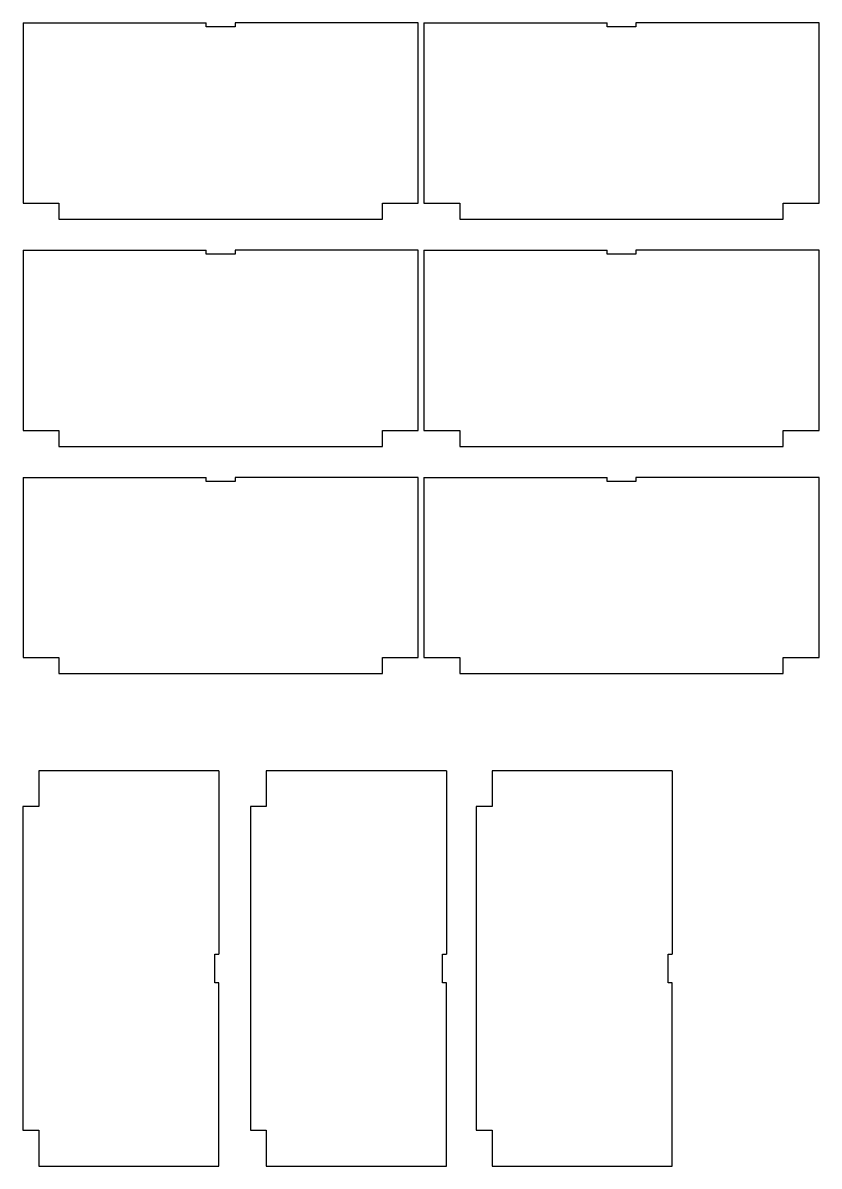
# Model space of a CAD drawing. Extents: x 5 to 205, y 5 to 292.
import ezdxf

# ---------------------------------------------------------------- set-up
doc = ezdxf.new("R2010")
doc.units = 0
doc.layers.add('Layer_1', color=7, linetype='CONTINUOUS')

msp = doc.modelspace()

# ---------------------------------------------------------------- linework, layer by layer
at = {"layer": 'Layer_1', "color": 7}
for points in [[(5.028008, 246.748439), (14.028008, 246.748439), (14.028008, 242.748439), (95.278011, 242.748439), (95.278011, 246.748439), (104.278, 246.748439), (104.278, 291.998429), (58.278011, 291.998429), (58.278011, 290.998439), (51.028001, 290.998439), (51.028001, 291.998429)], [(5.028008, 291.998429), (5.028008, 246.748439)], [(5.028008, 291.998429), (51.028001, 291.998429)], [(105.7076, 246.748437), (114.7076, 246.748437), (114.7076, 242.748439), (195.95761, 242.748439), (195.95761, 246.748437), (204.95759, 246.748437), (204.95759, 291.998429), (158.9576, 291.998429), (158.9576, 290.998439), (151.70759, 290.998439), (151.70759, 291.998429)], [(105.7076, 291.998429), (105.7076, 246.748437)], [(105.7076, 291.998429), (151.70759, 291.998429)], [(5.028008, 189.69723), (14.028009, 189.69723), (14.028009, 185.69723), (95.278013, 185.69723), (95.278013, 189.69723), (104.278, 189.69723), (104.278, 234.947209), (58.278013, 234.947209), (58.278013, 233.947219), (51.028001, 233.947219), (51.028001, 234.947209)], [(5.028008, 234.947209), (5.028008, 189.69723)], [(5.028008, 234.947209), (51.028001, 234.947209)], [(105.70761, 189.69723), (114.70761, 189.69723), (114.70761, 185.69723), (195.95762, 185.69723), (195.95762, 189.69723), (204.95759, 189.69723), (204.95759, 234.947209), (158.9576, 234.947209), (158.9576, 233.947219), (151.7076, 233.947219), (151.7076, 234.947209)], [(105.70761, 234.947209), (105.70761, 189.69723)], [(105.70761, 234.947209), (151.7076, 234.947209)], [(5.028008, 132.65408), (14.028008, 132.65408), (14.028008, 128.65408), (95.278012, 128.65408), (95.278012, 132.65408), (104.278, 132.65408), (104.278, 177.90407), (58.278012, 177.90407), (58.278012, 176.90408), (51.028, 176.90408), (51.028, 177.90407)], [(5.028008, 177.90407), (5.028008, 132.65408)], [(5.028008, 177.90407), (51.028, 177.90407)], [(105.70761, 132.65408), (114.70761, 132.65408), (114.70761, 128.65408), (195.95762, 128.65408), (195.95762, 132.65408), (204.95759, 132.65408), (204.95759, 177.90407), (158.9576, 177.90407), (158.9576, 176.90408), (151.7076, 176.90408), (151.7076, 177.90407)], [(105.70761, 177.90407), (105.70761, 132.65408)], [(105.70761, 177.90407), (151.7076, 177.90407)], [(8.975102, 104.2613), (8.975102, 95.2613), (4.975104, 95.2613), (4.975104, 14.01129), (8.975102, 14.01129), (8.975102, 5.0113), (54.225096, 5.0113), (54.225096, 51.01129), (53.225106, 51.01129), (53.225106, 58.2613), (54.225096, 58.2613)], [(54.225096, 104.2613), (8.975102, 104.2613)], [(54.225096, 104.2613), (54.225096, 58.2613)], [(66.120538, 104.2613), (66.120538, 95.2613), (62.12054, 95.2613), (62.12054, 14.01129), (66.120538, 14.01129), (66.120538, 5.0113), (111.37053, 5.0113), (111.37053, 51.01129), (110.37054, 51.01129), (110.37054, 58.2613), (111.37053, 58.2613)], [(111.37053, 104.2613), (66.120538, 104.2613)], [(111.37053, 104.2613), (111.37053, 58.2613)], [(122.81696, 104.2613), (122.81696, 95.2613), (118.81697, 95.2613), (118.81697, 14.01129), (122.81696, 14.01129), (122.81696, 5.0113), (168.06696, 5.0113), (168.06696, 51.01129), (167.06697, 51.01129), (167.06697, 58.2613), (168.06696, 58.2613)], [(168.06696, 104.2613), (122.81696, 104.2613)], [(168.06696, 104.2613), (168.06696, 58.2613)]]:
    msp.add_lwpolyline(points, dxfattribs=at)

doc.saveas('drawing.dxf')
